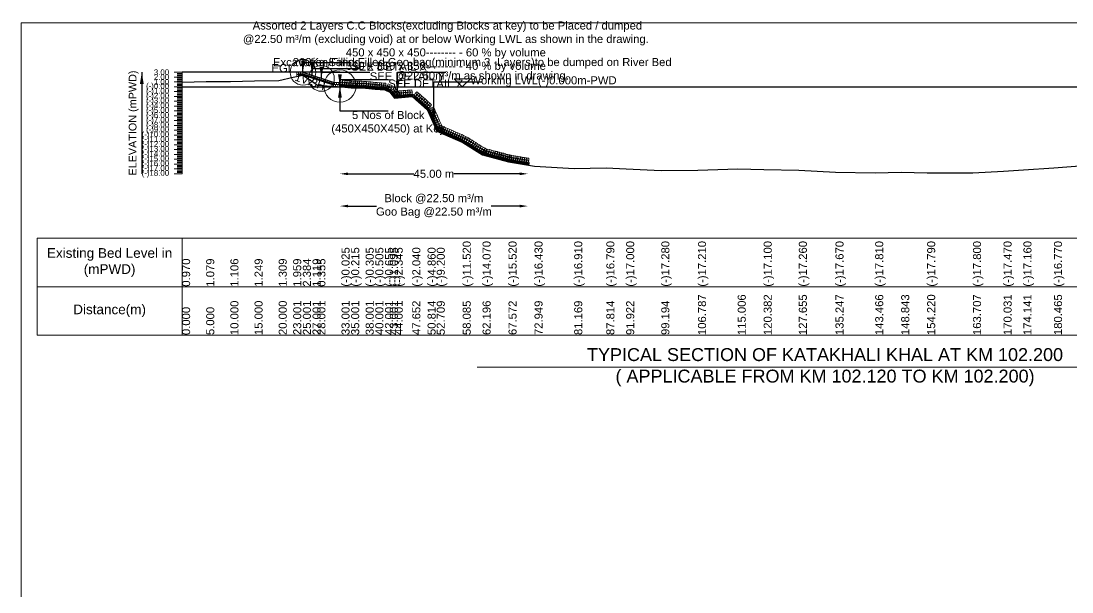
# Model space of a CAD drawing. Header units: inches. Extents: x 89000 to 845000, y -7071 to 31.
# Drawn here: x 625000 to 631526, y -3529 to 12 of the extents above; entities that cross this region are included whole.
import ezdxf

# ---------------------------------------------------------------- set-up
doc = ezdxf.new("R2010")
doc.units = ezdxf.units.IN
doc.header["$LTSCALE"] = 7
doc.header["$MEASUREMENT"] = 0
for name, color, linetype, lineweight in [('Cross section Data Border', 7, 'Continuous', 9), ('Cross Section Labels', 7, 'Continuous', 9), ('Existing_Bed_Level for Xsection', 7, 'Continuous', 25), ('Long Section Labels', 7, 'Continuous', 9)]:
    doc.layers.add(name, color=color, linetype=linetype, lineweight=lineweight)
doc.styles.get("Standard").update_dxf_attribs({"font": 'arial.ttf'})
doc.dimstyles.new('Appron Lebeling Style', dxfattribs={"dimtxt": 50, "dimasz": 50, "dimexe": 0.18, "dimexo": 0.0625, "dimgap": 0.09, "dimtad": 0, "dimtih": 1, "dimtoh": 1, "dimdec": 4, "dimzin": 0, "dimdsep": 46, "dimtxsty": 'Standard', "dimcen": 0.09, "dimse1": 1, "dimse2": 1, "dimadec": 0, "dimazin": 0, "dimtfac": 1, "dimtdec": 4, "dimtofl": 0, "dimtmove": 0, "dimatfit": 3, "dimfxl": 1, "dimtolj": 1, "dimtzin": 0, "dimarcsym": 0})
doc.dimstyles.get("Standard").update_dxf_attribs({"dimtxt": 0.18, "dimasz": 0.18, "dimexe": 0.18, "dimexo": 0.0625, "dimgap": 0.09, "dimtad": 0, "dimtih": 1, "dimtoh": 1, "dimdec": 4, "dimzin": 0, "dimdsep": 46, "dimtxsty": 'Standard', "dimcen": 0.09, "dimadec": 0, "dimazin": 0, "dimtfac": 1, "dimtdec": 4, "dimtofl": 0, "dimtmove": 0, "dimatfit": 3, "dimfxl": 1, "dimtolj": 1, "dimtzin": 0, "dimarcsym": 0})

# ---------------------------------------------------------------- blocks, each defined once
blk = doc.blocks.new('*D331')
at = {"layer": 'Cross Section Labels', "color": 0, "lineweight": -2, "transparency": 16777216}
for p, q in [((627030.2, -935.7), (627440, -935.7)), ((628097.1, -935.7), (627687.2, -935.7))]:
    blk.add_line(p, q, dxfattribs=at)
at = {"layer": 'Cross Section Labels', "color": 0, "transparency": 16777216}
for points in [[(627030.2, -927.4), (627030.2, -944), (626980.2, -935.7)], [(628097.1, -927.4), (628097.1, -944), (628147.1, -935.7)]]:
    blk.add_solid(points, dxfattribs=at)
at = {"layer": 'Defpoints', "color": 0, "transparency": 16777216}
for p in [(626980.2, -395.7), (628147.1, -881.6), (628147.1, -935.7)]:
    blk.add_point(p, dxfattribs=at)
at = {"layer": 'Cross Section Labels', "color": 0, "transparency": 16777216, "insert": (627563.6, -935.7), "char_height": 50, "attachment_point": 5}
blk.add_mtext('\\A1;45.00 m', dxfattribs=at)
blk = doc.blocks.new('*D332')
at = {"layer": 'Cross Section Labels', "color": 0, "lineweight": -2, "transparency": 16777216}
for p, q in [((627030.2, -1135.7), (627208, -1135.7)), ((628097.1, -1135.7), (627919.2, -1135.7))]:
    blk.add_line(p, q, dxfattribs=at)
at = {"layer": 'Cross Section Labels', "color": 0, "transparency": 16777216}
for points in [[(627030.2, -1127.4), (627030.2, -1144), (626980.2, -1135.7)], [(628097.1, -1127.4), (628097.1, -1144), (628147.1, -1135.7)]]:
    blk.add_solid(points, dxfattribs=at)
at = {"layer": 'Defpoints', "color": 0, "transparency": 16777216}
for p in [(626980.2, -395.7), (628147.1, -881.6), (628147.1, -1135.7)]:
    blk.add_point(p, dxfattribs=at)
at = {"layer": 'Cross Section Labels', "color": 0, "transparency": 16777216, "insert": (627563.6, -1135.7), "char_height": 50, "attachment_point": 5}
blk.add_mtext('\\A1;Block @22.50 m³/m ^JGoo Bag @22.50 m³/m ', dxfattribs=at)

msp = doc.modelspace()

# ---------------------------------------------------------------- linework, layer by layer
at = {"layer": 'Cross section Data Border'}
msp.add_lwpolyline([(625100, -1335.7), (634084.99183, -1335.7), (634084.99183, -1935.7), (625100, -1935.7)], close=True, dxfattribs=at)
for points in [[(626000, -1335.7), (626000, -1935.7)], [(625100, -1635.7), (634084.99183, -1635.7)]]:
    msp.add_lwpolyline(points, dxfattribs=at)
at = {"layer": 'Cross Section Labels'}
for points in [[(625000, 0), (635000, 0), (635000, -7071), (625000, -7071)], [(627740.16279, -395.7), (627790.16279, -345.7), (627690.16279, -345.7)]]:
    msp.add_lwpolyline(points, close=True, dxfattribs=at)
msp.add_lwpolyline([(627832.49592, -2135.7), (629992.49592, -2135.7), (632152.49592, -2135.7)], dxfattribs=at)
for centre, radius in [((626750.66279, -305.7), 80), ((626865.41279, -343.95), 80), ((626980.16279, -391.2), 100)]:
    msp.add_circle(centre, radius, dxfattribs=at)
at = {"layer": 'Existing_Bed_Level for Xsection'}
for points in [[(626980.16279, -305.7), (626000, -305.7)], [(626000, -366.6), (626149.99838, -363.33), (626300.0064, -362.52), (626450.01442, -358.23), (626600.01281, -356.43), (626690.01569, -336.93), (626750.02083, -324.18), (626810.02596, -362.13), (626840.02371, -385.05), (626990.03173, -396.45), (627050.02723, -402.15), (627140.03012, -404.85), (627200.03525, -410.85), (627260.04039, -415.35), (627290.03814, -428.55), (627320.03589, -466.05), (627429.55055, -456.9), (627524.414, -541.5), (627581.26647, -671.7), (627742.54623, -741.3), (627865.87069, -817.8), (628027.15001, -861.3), (628188.46998, -888.6), (628435.07967, -903), (628634.41348, -899.4), (628757.66938, -905.7), (628975.83094, -914.1), (629203.60327, -912), (629450.17189, -905.7), (629611.47474, -908.7), (629829.64477, -913.5), (630057.39858, -925.8), (630303.98599, -930), (630465.28377, -925.8), (630626.59949, -929.4), (630911.20073, -929.7), (631100.93512, -919.8), (631224.22676, -910.5), (631413.96266, -898.8), (631575.27178, -887.1)], [(626946.41279, -370.95), (626752.04834, -306.16185), (626750.66279, -305.7), (626749.20229, -305.7), (626722.20229, -305.7)], [(626722.20229, -314.7), (626749.20229, -314.7), (626946.41279, -380.43683)], [(626722.20229, -317.7), (626748.71545, -317.7), (626942.21545, -382.2)], [(626722.20229, -320.7), (626748.22862, -320.7), (626939.66279, -384.51139)], [(626000, -395.7), (633984.99183, -395.7)]]:
    msp.add_lwpolyline(points, dxfattribs=at)
at = {"layer": 'Long Section Labels'}
for points in [[(626000, -305.7), (625950, -305.7)], [(626000, -313.2), (625970, -313.2)], [(626000, -320.7), (625970, -320.7)], [(626000, -935.7), (626000, -905.7), (626000, -875.7), (626000, -845.7), (626000, -815.7), (626000, -785.7), (626000, -755.7), (626000, -725.7), (626000, -695.7), (626000, -665.7), (626000, -635.7), (626000, -605.7), (626000, -575.7), (626000, -545.7), (626000, -515.7), (626000, -485.7), (626000, -455.7), (626000, -425.7), (626000, -395.7), (626000, -365.7), (626000, -335.7), (626000, -305.7)], [(626000, -335.7), (625950, -335.7)], [(626000, -365.7), (625950, -365.7)], [(626000, -328.2), (625970, -328.2)], [(626000, -343.2), (625970, -343.2)], [(626000, -350.7), (625970, -350.7)], [(626000, -358.2), (625970, -358.2)], [(626000, -373.2), (625970, -373.2)], [(626000, -380.7), (625970, -380.7)], [(626000, -388.2), (625970, -388.2)], [(626000, -395.7), (625950, -395.7)], [(626000, -425.7), (625950, -425.7)], [(626000, -455.7), (625950, -455.7)], [(626000, -403.2), (625970, -403.2)], [(626000, -410.7), (625970, -410.7)], [(626000, -418.2), (625970, -418.2)], [(626000, -433.2), (625970, -433.2)], [(626000, -440.7), (625970, -440.7)], [(626000, -448.2), (625970, -448.2)], [(626000, -485.7), (625950, -485.7)], [(626000, -515.7), (625950, -515.7)], [(626000, -463.2), (625970, -463.2)], [(626000, -470.7), (625970, -470.7)], [(626000, -478.2), (625970, -478.2)], [(626000, -493.2), (625970, -493.2)], [(626000, -500.7), (625970, -500.7)], [(626000, -508.2), (625970, -508.2)], [(626000, -545.7), (625950, -545.7)], [(626000, -575.7), (625950, -575.7)], [(626000, -523.2), (625970, -523.2)], [(626000, -530.7), (625970, -530.7)], [(626000, -538.2), (625970, -538.2)], [(626000, -553.2), (625970, -553.2)], [(626000, -560.7), (625970, -560.7)], [(626000, -568.2), (625970, -568.2)], [(626000, -583.2), (625970, -583.2)], [(626000, -605.7), (625950, -605.7)], [(626000, -635.7), (625950, -635.7)], [(626000, -590.7), (625970, -590.7)], [(626000, -598.2), (625970, -598.2)], [(626000, -613.2), (625970, -613.2)], [(626000, -620.7), (625970, -620.7)], [(626000, -628.2), (625970, -628.2)], [(626000, -643.2), (625970, -643.2)], [(626000, -650.7), (625970, -650.7)], [(626000, -665.7), (625950, -665.7)], [(626000, -695.7), (625950, -695.7)], [(626000, -658.2), (625970, -658.2)], [(626000, -673.2), (625970, -673.2)], [(626000, -680.7), (625970, -680.7)], [(626000, -688.2), (625970, -688.2)], [(626000, -703.2), (625970, -703.2)], [(626000, -710.7), (625970, -710.7)], [(626000, -725.7), (625950, -725.7)], [(626000, -755.7), (625950, -755.7)], [(626000, -718.2), (625970, -718.2)], [(626000, -733.2), (625970, -733.2)], [(626000, -740.7), (625970, -740.7)], [(626000, -748.2), (625970, -748.2)], [(626000, -763.2), (625970, -763.2)], [(626000, -770.7), (625970, -770.7)], [(626000, -778.2), (625970, -778.2)], [(626000, -785.7), (625950, -785.7)], [(626000, -815.7), (625950, -815.7)], [(626000, -845.7), (625950, -845.7)], [(626000, -793.2), (625970, -793.2)], [(626000, -800.7), (625970, -800.7)], [(626000, -808.2), (625970, -808.2)], [(626000, -823.2), (625970, -823.2)], [(626000, -830.7), (625970, -830.7)], [(626000, -838.2), (625970, -838.2)], [(626000, -875.7), (625950, -875.7)], [(626000, -905.7), (625950, -905.7)], [(626000, -853.2), (625970, -853.2)], [(626000, -860.7), (625970, -860.7)], [(626000, -868.2), (625970, -868.2)], [(626000, -883.2), (625970, -883.2)], [(626000, -890.7), (625970, -890.7)], [(626000, -898.2), (625970, -898.2)], [(626000, -913.2), (625970, -913.2)], [(626000, -935.7), (625950, -935.7)], [(626000, -920.7), (625970, -920.7)], [(626000, -928.2), (625970, -928.2)]]:
    msp.add_lwpolyline(points, dxfattribs=at)
for points in [[(626722.20229, -305.7), (626713.20229, -305.7), (626713.20229, -319.2), (626722.20229, -319.2)], [(626722.20229, -319.2), (626713.20229, -319.2), (626713.20229, -332.7), (626722.20229, -332.7)], [(626735.70229, -305.7), (626722.20229, -305.7), (626722.20229, -314.7), (626735.70229, -314.7)], [(626749.20229, -305.7), (626735.70229, -305.7), (626735.70229, -314.7), (626749.20229, -314.7)], [(626764.85556, -310.43093), (626752.04834, -306.16185), (626749.20229, -314.7), (626762.00951, -318.96907)], [(626777.66279, -314.7), (626764.85556, -310.43093), (626762.00951, -318.96907), (626774.81674, -323.23815)], [(626790.47001, -318.96907), (626777.66279, -314.7), (626774.81674, -323.23815), (626787.62396, -327.50722)], [(626803.27723, -323.23815), (626790.47001, -318.96907), (626787.62396, -327.50722), (626800.43118, -331.7763)], [(626816.08446, -327.50722), (626803.27723, -323.23815), (626800.43118, -331.7763), (626813.23841, -336.04537)], [(626828.89168, -331.7763), (626816.08446, -327.50722), (626813.23841, -336.04537), (626826.04563, -340.31445)], [(626841.69891, -336.04537), (626828.89168, -331.7763), (626826.04563, -340.31445), (626838.85286, -344.58352)], [(626854.50613, -340.31445), (626841.69891, -336.04537), (626838.85286, -344.58352), (626851.66008, -348.8526)], [(626867.31336, -344.58352), (626854.50613, -340.31445), (626851.66008, -348.8526), (626864.46731, -353.12167)], [(626880.12058, -348.8526), (626867.31336, -344.58352), (626864.46731, -353.12167), (626877.27453, -357.39075)], [(626892.92781, -353.12167), (626880.12058, -348.8526), (626877.27453, -357.39075), (626890.08176, -361.65982)], [(626905.73503, -357.39075), (626892.92781, -353.12167), (626890.08176, -361.65982), (626902.88898, -365.9289)], [(626918.54226, -361.65982), (626905.73503, -357.39075), (626902.88898, -365.9289), (626915.69621, -370.19797)], [(626931.34948, -365.9289), (626918.54226, -361.65982), (626915.69621, -370.19797), (626928.50343, -374.46705)], [(626944.1567, -370.19797), (626931.34948, -365.9289), (626928.50343, -374.46705), (626941.31065, -378.73612)], [(626953.16279, -382.2), (626939.66279, -382.2), (626939.66279, -395.7), (626953.16279, -395.7)], [(626959.91279, -368.7), (626946.41279, -368.7), (626946.41279, -382.2), (626959.91279, -382.2)], [(626966.66279, -382.2), (626953.16279, -382.2), (626953.16279, -395.7), (626966.66279, -395.7)], [(626973.41279, -368.7), (626959.91279, -368.7), (626959.91279, -382.2), (626973.41279, -382.2)], [(626980.16279, -382.2), (626966.66279, -382.2), (626966.66279, -395.7), (626980.16279, -395.7)], [(626997.94459, -372.45443), (626986.7938, -364.84457), (626979.18395, -375.99536), (626990.33474, -383.60522)], [(626996.82936, -354.54462), (626983.36817, -353.52162), (626982.34518, -366.98281), (626995.80636, -368.0058)], [(627011.8355, -373.88488), (627000.83031, -366.06594), (626993.01137, -377.07114), (627004.01656, -384.89007)], [(627011.05845, -355.95721), (626997.61896, -354.68036), (626996.34212, -368.11984), (627009.7816, -369.39669)], [(627025.27498, -375.16173), (627014.26979, -367.34279), (627006.45085, -378.34798), (627017.45605, -386.16692)], [(627024.49793, -357.23406), (627011.05845, -355.95721), (627009.7816, -369.39669), (627023.22108, -370.67354)], [(627038.71446, -376.43857), (627027.70927, -368.61964), (627019.89033, -379.62483), (627030.89553, -387.44376)], [(627037.93741, -358.5109), (627024.49793, -357.23406), (627023.22108, -370.67354), (627036.66056, -371.95038)], [(627052.15394, -377.71542), (627041.14875, -369.89648), (627033.32982, -380.90168), (627044.33501, -388.72061)], [(627051.37689, -359.78775), (627037.93741, -358.5109), (627036.66056, -371.95038), (627050.10004, -373.22723)], [(627064.0628, -378.03383), (627052.57487, -370.94317), (627045.48421, -382.4311), (627056.97215, -389.52176)], [(627062.12768, -360.19397), (627048.63375, -359.78917), (627048.22895, -373.2831), (627061.72288, -373.6879)], [(627077.55673, -378.43863), (627066.0688, -371.34797), (627058.97814, -382.83591), (627070.46608, -389.92656)], [(627075.62161, -360.59878), (627062.12768, -360.19397), (627061.72288, -373.6879), (627075.21681, -374.09271)], [(627091.05066, -378.84344), (627079.56273, -371.75278), (627072.47207, -383.24071), (627083.96, -390.33137)], [(627089.11554, -361.00358), (627075.62161, -360.59878), (627075.21681, -374.09271), (627088.71074, -374.49751)], [(627104.54459, -379.24824), (627093.05666, -372.15758), (627085.966, -383.64552), (627097.45393, -390.73617)], [(627102.60947, -361.40839), (627089.11554, -361.00358), (627088.71074, -374.49751), (627102.20467, -374.90232)], [(627118.03852, -379.65305), (627106.55059, -372.56239), (627099.45993, -384.05032), (627110.94786, -391.14098)], [(627116.1034, -361.81319), (627102.60947, -361.40839), (627102.20467, -374.90232), (627115.69859, -375.30712)], [(627131.53245, -380.05785), (627120.04452, -372.96719), (627112.95386, -384.45512), (627124.44179, -391.54578)], [(627129.59733, -362.218), (627116.1034, -361.81319), (627115.69859, -375.30712), (627129.19252, -375.71193)], [(627145.02638, -380.46266), (627133.53845, -373.372), (627126.44779, -384.85993), (627137.93572, -391.95059)], [(627143.09126, -362.6228), (627129.59733, -362.218), (627129.19252, -375.71193), (627142.68645, -376.11673)], [(627160.14497, -382.21282), (627149.17852, -374.33964), (627141.30534, -385.30609), (627152.27179, -393.17927)], [(627159.45644, -364.28153), (627146.02343, -362.93834), (627144.68024, -376.37136), (627158.11325, -377.71454)], [(627173.57798, -383.556), (627162.61153, -375.68283), (627154.73835, -386.64928), (627165.70481, -394.52246)], [(627172.88945, -365.62471), (627159.45644, -364.28153), (627158.11325, -377.71454), (627171.54627, -379.05773)], [(627187.011, -384.89919), (627176.04454, -377.02601), (627168.17137, -387.99247), (627179.13782, -395.86564)], [(627186.32247, -366.9679), (627172.88945, -365.62471), (627171.54627, -379.05773), (627184.97928, -380.40091)], [(627200.44401, -386.24238), (627189.47756, -378.3692), (627181.60438, -389.33565), (627192.57083, -397.20883)], [(627199.75548, -368.31109), (627186.32247, -366.9679), (627184.97928, -380.40091), (627198.4123, -381.7441)], [(627213.29571, -387.24939), (627202.13734, -379.65065), (627194.5386, -390.80901), (627205.69697, -398.40775)], [(627212.16262, -369.34069), (627198.70043, -368.33111), (627197.69085, -381.79331), (627211.15304, -382.80289)], [(627226.75791, -388.25896), (627215.59954, -380.66022), (627208.0008, -391.81859), (627219.15917, -399.41733)], [(627225.62482, -370.35027), (627212.16262, -369.34069), (627211.15304, -382.80289), (627224.61524, -383.81247)], [(627240.2201, -389.26854), (627229.06174, -381.6698), (627221.463, -392.82817), (627232.62136, -400.42691)], [(627239.08702, -371.35985), (627225.62482, -370.35027), (627224.61524, -383.81247), (627238.07744, -384.82205)], [(627253.6823, -390.27812), (627242.52393, -382.67938), (627234.92519, -393.83775), (627246.08356, -401.43649)], [(627252.54921, -372.36943), (627239.08702, -371.35985), (627238.07744, -384.82205), (627251.53964, -385.83163)], [(627267.1445, -391.2877), (627255.98613, -383.68896), (627248.38739, -394.84733), (627259.54576, -402.44607)], [(627266.01141, -373.37901), (627252.54921, -372.36943), (627251.53964, -385.83163), (627265.00183, -386.8412)], [(627287.11241, -400.4669), (627279.12342, -389.58453), (627268.24105, -397.57352), (627276.23004, -408.45589)], [(627292.011, -383.20396), (627279.6544, -377.76665), (627274.21708, -390.12325), (627286.57369, -395.56057)], [(627304.3676, -388.64128), (627292.011, -383.20396), (627286.57369, -395.56057), (627298.93029, -400.99788)], [(627299.46901, -405.90421), (627291.48002, -395.02184), (627280.59765, -403.01084), (627288.58664, -413.89321)], [(627317.3181, -423.38966), (627315.27794, -410.0447), (627301.93299, -412.08487), (627303.97315, -425.42982)], [(627325.7511, -433.93169), (627323.71094, -420.58674), (627310.36599, -422.6269), (627312.40615, -435.97186)], [(627329.6551, -410.35878), (627321.22211, -399.81675), (627310.68007, -408.24974), (627319.11306, -418.79178)], [(627334.1841, -444.47373), (627332.14394, -431.12878), (627318.79898, -433.16894), (627320.83915, -446.51389)], [(627336.91708, -440.02792), (627324.70088, -434.2821), (627318.95506, -446.4983), (627331.17125, -452.24412)], [(627338.0881, -420.90082), (627329.6551, -410.35878), (627319.11306, -418.79178), (627327.54606, -429.33382)], [(627332.97661, -422.52141), (627319.52348, -423.64543), (627320.6475, -437.09855), (627334.10062, -435.97454)], [(627342.6171, -455.01577), (627340.57693, -441.67082), (627327.23198, -443.71098), (627329.27214, -457.05593)], [(627346.5211, -431.44286), (627338.0881, -420.90082), (627327.54606, -429.33382), (627335.97906, -439.87586)], [(627350.3702, -438.90391), (627338.15401, -433.15808), (627332.40818, -445.37428), (627344.62438, -451.1201)], [(627346.42973, -421.3974), (627332.97661, -422.52141), (627334.10062, -435.97454), (627347.55375, -434.85052)], [(627354.95409, -441.9849), (627346.5211, -431.44286), (627335.97906, -439.87586), (627344.41206, -450.41789)], [(627363.82333, -437.77989), (627351.60713, -432.03407), (627345.86131, -444.25027), (627358.07751, -449.99609)], [(627359.88286, -420.27338), (627346.42973, -421.3974), (627347.55375, -434.85052), (627361.00687, -433.72651)], [(627377.27646, -436.65588), (627365.06026, -430.91005), (627359.31443, -443.12625), (627371.53063, -448.87208)], [(627373.33599, -419.14937), (627359.88286, -420.27338), (627361.00687, -433.72651), (627374.46, -432.60249)], [(627390.72958, -435.53186), (627378.51338, -429.78604), (627372.76756, -442.00224), (627384.98376, -447.74806)], [(627386.78911, -418.02535), (627373.33599, -419.14937), (627374.46, -432.60249), (627387.91313, -431.47848)], [(627404.18271, -434.40785), (627391.96651, -428.66202), (627386.22068, -440.87822), (627398.43688, -446.62405)], [(627400.24224, -416.90134), (627386.78911, -418.02535), (627387.91313, -431.47848), (627401.36625, -430.35446)], [(627417.63583, -433.28383), (627405.41963, -427.53801), (627399.67381, -439.75421), (627411.89001, -445.50003)], [(627413.69536, -415.77732), (627400.24224, -416.90134), (627401.36625, -430.35446), (627414.81938, -429.23045)], [(627431.08896, -432.15982), (627418.87276, -426.41399), (627413.12694, -438.63019), (627425.34313, -444.37602)], [(627427.14849, -414.65331), (627413.69536, -415.77732), (627414.81938, -429.23045), (627428.2725, -428.10643)], [(627458.63161, -449.97217), (627454.39104, -437.15548), (627441.57435, -441.39605), (627445.81492, -454.21274)], [(627468.61868, -435.06367), (627458.54327, -426.07834), (627449.55794, -436.15374), (627459.63335, -445.13907)], [(627468.70702, -458.9575), (627464.46645, -446.14081), (627451.64976, -450.38138), (627455.89033, -463.19807)], [(627478.69409, -444.049), (627468.61868, -435.06367), (627459.63335, -445.13907), (627469.70876, -454.1244)], [(627478.78243, -467.94283), (627474.54186, -455.12614), (627461.72517, -459.36671), (627465.96573, -472.1834)], [(627488.7695, -453.03433), (627478.69409, -444.049), (627469.70876, -454.1244), (627479.78416, -463.10974)], [(627498.8449, -462.01966), (627488.7695, -453.03433), (627479.78416, -463.10974), (627489.85957, -472.09507)], [(627488.85783, -476.92817), (627484.61726, -464.11147), (627471.80057, -468.35204), (627476.04114, -481.16873)], [(627498.93324, -485.9135), (627494.69267, -473.09681), (627481.87598, -477.33737), (627486.11655, -490.15406)], [(627508.92031, -471.00499), (627498.8449, -462.01966), (627489.85957, -472.09507), (627499.93498, -481.0804)], [(627509.00865, -494.89883), (627504.76808, -482.08214), (627491.95139, -486.3227), (627496.19196, -499.1394)], [(627518.99572, -479.99032), (627508.92031, -471.00499), (627499.93498, -481.0804), (627510.01039, -490.06573)], [(627519.08405, -503.88416), (627514.84349, -491.06747), (627502.02679, -495.30803), (627506.26736, -508.12473)], [(627529.07112, -488.97565), (627518.99572, -479.99032), (627510.01039, -490.06573), (627520.08579, -499.05106)], [(627529.15946, -512.86949), (627524.91889, -500.0528), (627512.1022, -504.29337), (627516.34277, -517.11006)], [(627539.14653, -497.96098), (627529.07112, -488.97565), (627520.08579, -499.05106), (627530.1612, -508.03639)], [(627539.23487, -521.85482), (627534.9943, -509.03813), (627522.17761, -513.2787), (627526.41818, -526.09539)], [(627549.22194, -506.94631), (627539.14653, -497.96098), (627530.1612, -508.03639), (627540.23661, -517.02172)], [(627566.78763, -532.83603), (627561.38535, -520.46407), (627549.01339, -525.86635), (627554.41567, -538.23831)], [(627551.48706, -542.21142), (627552.9865, -528.79495), (627539.57003, -527.29551), (627538.07059, -540.71198)], [(627556.88934, -554.58338), (627558.38878, -541.16691), (627544.97231, -539.66747), (627543.47287, -553.08394)], [(627562.29162, -566.95534), (627563.79106, -553.53887), (627550.37459, -552.03943), (627548.87515, -565.4559)], [(627567.6939, -579.3273), (627569.19333, -565.91083), (627555.77686, -564.41139), (627554.27743, -577.82786)], [(627572.1899, -545.20799), (627566.78763, -532.83603), (627554.41567, -538.23831), (627559.81794, -550.61027)], [(627573.09617, -591.69926), (627574.59561, -578.28279), (627561.17914, -576.78335), (627559.6797, -590.19982)], [(627577.59218, -557.57995), (627572.1899, -545.20799), (627559.81794, -550.61027), (627565.22022, -562.98223)], [(627582.99446, -569.95191), (627577.59218, -557.57995), (627565.22022, -562.98223), (627570.6225, -575.35419)], [(627588.39674, -582.32387), (627582.99446, -569.95191), (627570.6225, -575.35419), (627576.02478, -587.72615)], [(627593.79901, -594.69583), (627588.39674, -582.32387), (627576.02478, -587.72615), (627581.42705, -600.09811)], [(627578.49845, -604.07122), (627579.99789, -590.65475), (627566.58142, -589.15531), (627565.08198, -602.57178)], [(627583.90073, -616.44318), (627585.40017, -603.02671), (627571.9837, -601.52727), (627570.48426, -614.94374)], [(627589.30301, -628.81514), (627590.80244, -615.39867), (627577.38597, -613.89923), (627575.88654, -627.3157)], [(627594.70528, -641.1871), (627596.20472, -627.77063), (627582.78825, -626.27119), (627581.28881, -639.68766)], [(627599.20129, -607.06779), (627593.79901, -594.69583), (627581.42705, -600.09811), (627586.82933, -612.47007)], [(627600.10756, -653.55906), (627601.607, -640.14259), (627588.19053, -638.64315), (627586.69109, -652.05962)], [(627604.60357, -619.43975), (627599.20129, -607.06779), (627586.82933, -612.47007), (627592.23161, -624.84203)], [(627607.43266, -656.27943), (627599.36628, -645.4543), (627588.54115, -653.52068), (627596.60753, -664.34581)], [(627605.50984, -665.93102), (627607.00928, -652.51455), (627593.59281, -651.01511), (627592.09337, -664.43158)], [(627610.00585, -631.81171), (627604.60357, -619.43975), (627592.23161, -624.84203), (627597.63389, -637.21399)], [(627612.20803, -638.982), (627599.81297, -633.63293), (627594.46391, -646.02799), (627606.85897, -651.37706)], [(627615.40812, -644.18367), (627610.00585, -631.81171), (627597.63389, -637.21399), (627603.03616, -649.58595)], [(627619.82772, -661.62849), (627611.76133, -650.80336), (627600.93621, -658.86975), (627609.00259, -669.69488)], [(627620.8104, -656.55563), (627615.40812, -644.18367), (627603.03616, -649.58595), (627608.43844, -661.95791)], [(627624.60309, -644.33107), (627612.20803, -638.982), (627606.85897, -651.37706), (627619.25403, -656.72613)], [(627636.99815, -649.68013), (627624.60309, -644.33107), (627619.25403, -656.72613), (627631.64909, -662.07519)], [(627649.39321, -655.0292), (627636.99815, -649.68013), (627631.64909, -662.07519), (627644.04414, -667.42426)], [(627632.22278, -666.97756), (627624.15639, -656.15243), (627613.33127, -664.21882), (627621.39765, -675.04395)], [(627644.61784, -672.32663), (627636.55145, -661.5015), (627625.72632, -669.56788), (627633.79271, -680.39301)], [(627657.0129, -677.67569), (627648.94651, -666.85056), (627638.12138, -674.91695), (627646.18777, -685.74208)], [(627661.78827, -660.37827), (627649.39321, -655.0292), (627644.04414, -667.42426), (627656.4392, -672.77332)], [(627669.40796, -683.02476), (627661.34157, -672.19963), (627650.51644, -680.26602), (627658.58283, -691.09114)], [(627674.18333, -665.72733), (627661.78827, -660.37827), (627656.4392, -672.77332), (627668.83426, -678.12239)], [(627681.80302, -688.37382), (627673.73663, -677.5487), (627662.9115, -685.61508), (627670.97789, -696.44021)], [(627686.57839, -671.0764), (627674.18333, -665.72733), (627668.83426, -678.12239), (627681.22932, -683.47146)], [(627694.19808, -693.72289), (627686.13169, -682.89776), (627675.30656, -690.96415), (627683.37295, -701.78928)], [(627698.97345, -676.42546), (627686.57839, -671.0764), (627681.22932, -683.47146), (627693.62438, -688.82052)], [(627706.59313, -699.07196), (627698.52675, -688.24683), (627687.70162, -696.31321), (627695.76801, -707.13834)], [(627711.36851, -681.77453), (627698.97345, -676.42546), (627693.62438, -688.82052), (627706.01944, -694.16959)], [(627718.98819, -704.42102), (627710.92181, -693.59589), (627700.09668, -701.66228), (627708.16307, -712.48741)], [(627723.76357, -687.1236), (627711.36851, -681.77453), (627706.01944, -694.16959), (627718.4145, -699.51866)], [(627731.38325, -709.77009), (627723.31687, -698.94496), (627712.49174, -707.01135), (627720.55812, -717.83648)], [(627736.15862, -692.47266), (627723.76357, -687.1236), (627718.4145, -699.51866), (627730.80956, -704.86772)], [(627743.77831, -715.11916), (627735.71193, -704.29403), (627724.8868, -712.36041), (627732.95318, -723.18554)], [(627748.55368, -697.82173), (627736.15862, -692.47266), (627730.80956, -704.86772), (627743.20462, -710.21679)], [(627756.17337, -720.46822), (627748.10699, -709.64309), (627737.28186, -717.70948), (627745.34824, -728.53461)], [(627760.94874, -703.17079), (627748.55368, -697.82173), (627743.20462, -710.21679), (627755.59968, -715.56585)], [(627777.83585, -713.41325), (627766.36378, -706.29696), (627759.24749, -717.76902), (627770.71955, -724.88532)], [(627789.30792, -720.52955), (627777.83585, -713.41325), (627770.71955, -724.88532), (627782.19162, -732.00161)], [(627770.56496, -729.81872), (627764.18089, -717.92361), (627752.28578, -724.30769), (627758.66986, -736.2028)], [(627782.03703, -736.93501), (627775.65295, -725.03991), (627763.75785, -731.42399), (627770.14193, -743.31909)], [(627793.5091, -744.05131), (627787.12502, -732.1562), (627775.22992, -738.54028), (627781.614, -750.43539)], [(627800.77999, -727.64584), (627789.30792, -720.52955), (627782.19162, -732.00161), (627793.66369, -739.11791)], [(627804.98117, -751.1676), (627798.59709, -739.2725), (627786.70198, -745.65658), (627793.08606, -757.55168)], [(627812.25205, -734.76214), (627800.77999, -727.64584), (627793.66369, -739.11791), (627805.13576, -746.2342)], [(627816.45324, -758.2839), (627810.06916, -746.38879), (627798.17405, -752.77287), (627804.55813, -764.66798)], [(627823.72412, -741.87843), (627812.25205, -734.76214), (627805.13576, -746.2342), (627816.60783, -753.3505)], [(627827.92531, -765.40019), (627821.54123, -753.50509), (627809.64612, -759.88917), (627816.0302, -771.78427)], [(627835.19619, -748.99473), (627823.72412, -741.87843), (627816.60783, -753.3505), (627828.07989, -760.46679)], [(627839.39737, -772.51649), (627833.01329, -760.62138), (627821.11819, -767.00546), (627827.50227, -778.90057)], [(627846.66826, -756.11102), (627835.19619, -748.99473), (627828.07989, -760.46679), (627839.55196, -767.58309)], [(627850.86944, -779.63278), (627844.48536, -767.73768), (627832.59026, -774.12176), (627838.97434, -786.01686)], [(627858.14033, -763.22732), (627846.66826, -756.11102), (627839.55196, -767.58309), (627851.02403, -774.69938)], [(627862.34151, -786.74908), (627855.95743, -774.85397), (627844.06233, -781.23805), (627850.4464, -793.13316)], [(627869.61239, -770.34361), (627858.14033, -763.22732), (627851.02403, -774.69938), (627862.4961, -781.81568)], [(627873.81358, -793.86537), (627867.4295, -781.97027), (627855.53439, -788.35435), (627861.91847, -800.24945)], [(627881.08446, -777.4599), (627869.61239, -770.34361), (627862.4961, -781.81568), (627873.96817, -788.93197)], [(627892.55653, -784.5762), (627881.08446, -777.4599), (627873.96817, -788.93197), (627885.44024, -796.04827)], [(627894.906, -781.81974), (627881.87178, -778.30418), (627878.35621, -791.33839), (627891.39043, -794.85396)], [(627907.94021, -785.33531), (627894.906, -781.81974), (627891.39043, -794.85396), (627904.42464, -798.36953)], [(627885.28565, -800.98167), (627878.90157, -789.08656), (627867.00646, -795.47064), (627873.39054, -807.36575)], [(627892.66147, -799.62332), (627883.12557, -790.06735), (627873.5696, -799.60325), (627883.1055, -809.15922)], [(627905.69569, -803.13889), (627896.15979, -793.58292), (627886.60382, -803.11882), (627896.13972, -812.67479)], [(627918.7299, -806.65445), (627909.194, -797.09848), (627899.63803, -806.63439), (627909.17393, -816.19036)], [(627920.97443, -788.85088), (627907.94021, -785.33531), (627904.42464, -798.36953), (627917.45886, -801.8851)], [(627931.76412, -810.17002), (627922.22822, -800.61405), (627912.67225, -810.14995), (627922.20815, -819.70592)], [(627934.00864, -792.36645), (627920.97443, -788.85088), (627917.45886, -801.8851), (627930.49308, -805.40066)], [(627944.79834, -813.68559), (627935.26243, -804.12962), (627925.70646, -813.66552), (627935.24237, -823.22149)], [(627947.04286, -795.88202), (627934.00864, -792.36645), (627930.49308, -805.40066), (627943.52729, -808.91623)], [(627957.83255, -817.20116), (627948.29665, -807.64519), (627938.74068, -817.18109), (627948.27658, -826.73706)], [(627958.56196, -797.4167), (627945.06197, -797.39713), (627945.04241, -810.89712), (627958.54239, -810.91668)], [(627970.86677, -820.71673), (627961.33087, -811.16076), (627951.7749, -820.69666), (627961.3108, -830.25263)], [(627971.59618, -800.93227), (627958.09619, -800.9127), (627958.07662, -814.41269), (627971.57661, -814.43225)], [(627983.90098, -824.23229), (627974.36508, -814.67632), (627964.80911, -824.21223), (627974.34501, -833.7682)], [(627984.63039, -804.44783), (627971.13041, -804.42827), (627971.11084, -817.92825), (627984.61083, -817.94782)], [(627996.9352, -827.74786), (627987.3993, -818.19189), (627977.84333, -827.72779), (627987.37923, -837.28376)], [(627997.66461, -807.9634), (627984.16462, -807.94384), (627984.14506, -821.44382), (627997.64504, -821.46339)], [(628009.96942, -831.26343), (628000.43351, -821.70746), (627990.87754, -831.24336), (628000.41344, -840.79933)], [(628010.69882, -811.47897), (627997.19884, -811.4594), (627997.17927, -824.95939), (628010.67926, -824.97896)], [(628023.00363, -834.779), (628013.46773, -825.22303), (628003.91176, -834.75893), (628013.44766, -844.3149)], [(628023.73304, -814.99454), (628010.23305, -814.97497), (628010.21349, -828.47496), (628023.71347, -828.49452)], [(628036.03785, -838.29457), (628026.50195, -828.7386), (628016.94597, -838.2745), (628026.48188, -847.83047)], [(628036.76725, -818.51011), (628023.26727, -818.49054), (628023.2477, -831.99053), (628036.74769, -832.01009)], [(628047.10708, -839.8024), (628036.70077, -831.20248), (628028.10085, -841.6088), (628038.50716, -850.20872)], [(628045.94052, -820.0389), (628032.50057, -821.31086), (628033.77254, -834.75081), (628047.21248, -833.47885)], [(628060.41783, -842.05497), (628050.01151, -833.45505), (628041.41159, -843.86136), (628051.81791, -852.46128)], [(628059.25126, -822.29146), (628045.81132, -823.56343), (628047.08328, -837.00337), (628060.52323, -835.73141)], [(628073.72857, -844.30753), (628063.32226, -835.70761), (628054.72234, -846.11392), (628065.12865, -854.71384)], [(628072.56201, -824.54403), (628059.12207, -825.81599), (628060.39403, -839.25593), (628073.83397, -837.98397)], [(628087.03932, -846.56009), (628076.63301, -837.96017), (628068.03309, -848.36649), (628078.4394, -856.96641)], [(628085.87276, -826.79659), (628072.43281, -828.06855), (628073.70477, -841.5085), (628087.14472, -840.23654)], [(628100.35007, -848.81266), (628089.94375, -840.21274), (628081.34383, -850.61905), (628091.75015, -859.21897)], [(628099.1835, -829.04915), (628085.74356, -830.32112), (628087.01552, -843.76106), (628100.45546, -842.4891)], [(628113.66081, -851.06522), (628103.2545, -842.4653), (628094.65458, -852.87161), (628105.06089, -861.47153)], [(628112.49425, -831.30172), (628099.0543, -832.57368), (628100.32627, -846.01362), (628113.76621, -844.74166)], [(628126.97156, -853.31778), (628116.56524, -844.71786), (628107.96532, -855.12418), (628118.37164, -863.7241)], [(628125.80499, -833.55428), (628112.36505, -834.82624), (628113.63701, -848.26619), (628127.07696, -846.99422)], [(628140.2823, -855.57034), (628129.87599, -846.97042), (628121.27607, -857.37674), (628131.68238, -865.97666)], [(628139.11574, -835.80684), (628125.6758, -837.0788), (628126.94776, -850.51875), (628140.3877, -849.24679)], [(628152.42649, -838.0594), (628138.98654, -839.33137), (628140.2585, -852.77131), (628153.69845, -851.49935)], [(628153.59305, -857.82291), (628143.18674, -849.22299), (628134.58682, -859.6293), (628144.99313, -868.22922)]]:
    msp.add_lwpolyline(points, close=True, dxfattribs=at)
for centre, major_axis in [((626990.35912, -393.91962), (9.93924, -0.9443)), ((626990.84149, -388.84248), (9.93924, -0.9443)), ((626991.32385, -383.76535), (9.93924, -0.9443)), ((627010.71997, -390.73108), (9.93924, -0.9443)), ((627011.20234, -385.65394), (9.93924, -0.9443)), ((627030.59846, -392.61968), (9.93924, -0.9443)), ((627031.08082, -387.54254), (9.93924, -0.9443)), ((627050.47695, -394.50828), (9.93924, -0.9443)), ((627050.95931, -389.43114), (9.93924, -0.9443)), ((627070.09363, -389.99624), (9.97951, -0.29938)), ((627090.05265, -390.59499), (9.97951, -0.29938)), ((627110.01167, -391.19374), (9.97951, -0.29938)), ((627129.97069, -391.79249), (9.97951, -0.29938)), ((627150.773, -393.11062), (9.93446, -0.99336)), ((627010.23761, -395.80822), (9.93924, -0.9443)), ((627030.1161, -397.69682), (9.93924, -0.9443)), ((627049.99458, -399.58542), (9.93924, -0.9443)), ((627069.78777, -400.19165), (9.97951, -0.29938)), ((627069.9407, -395.09394), (9.97951, -0.29938)), ((627089.7468, -400.7904), (9.97951, -0.29938)), ((627089.89972, -395.69269), (9.97951, -0.29938)), ((627109.70582, -401.38915), (9.97951, -0.29938)), ((627109.85874, -396.29145), (9.97951, -0.29938)), ((627129.66484, -401.9879), (9.97951, -0.29938)), ((627129.81776, -396.8902), (9.97951, -0.29938)), ((627149.75814, -403.26), (9.93446, -0.99336)), ((627150.26557, -398.18531), (9.93446, -0.99336)), ((627169.62706, -405.24673), (9.93446, -0.99336)), ((627170.13449, -400.17203), (9.93446, -0.99336)), ((627170.64192, -395.09734), (9.93446, -0.99336)), ((627189.49598, -407.23345), (9.93446, -0.99336)), ((627190.00341, -402.15875), (9.93446, -0.99336)), ((627190.51083, -397.08406), (9.93446, -0.99336)), ((627209.32161, -408.98926), (9.95604, -0.74664)), ((627209.703, -403.90354), (9.95604, -0.74664)), ((627210.0844, -398.81782), (9.95604, -0.74664)), ((627229.23369, -410.48253), (9.95604, -0.74664)), ((627229.61509, -405.39682), (9.95604, -0.74664)), ((627229.99648, -400.3111), (9.95604, -0.74664)), ((627249.14578, -411.97581), (9.95604, -0.74664)), ((627249.52717, -406.89009), (9.95604, -0.74664)), ((627249.90857, -401.80438), (9.95604, -0.74664)), ((627269.1693, -416.58106), (9.13839, -4.0212)), ((627271.2234, -411.91301), (9.13839, -4.0212)), ((627273.2775, -407.24496), (9.13839, -4.0212)), ((627287.44609, -424.62345), (9.13839, -4.0212)), ((627289.50019, -419.9554), (9.13839, -4.0212)), ((627291.55428, -415.28735), (9.13839, -4.0212)), ((627302.03283, -439.46232), (6.23667, -7.79642)), ((627306.01538, -436.27652), (6.23667, -7.79642)), ((627309.99793, -433.09072), (6.23667, -7.79642)), ((627314.50617, -455.05516), (6.23667, -7.79642)), ((627318.48872, -451.86936), (6.23667, -7.79642)), ((627322.47127, -448.68356), (6.23667, -7.79642)), ((627326.87478, -452.68418), (9.94933, 0.83127)), ((627327.29941, -457.76647), (9.94933, 0.83127)), ((627346.77345, -451.02164), (9.94933, 0.83127)), ((627347.19808, -456.10393), (9.94933, 0.83127)), ((627366.67212, -449.3591), (9.94933, 0.83127)), ((627367.09675, -454.44139), (9.94933, 0.83127)), ((627367.52138, -459.52368), (9.94933, 0.83127)), ((627386.57079, -447.69655), (9.94933, 0.83127)), ((627386.99542, -452.77885), (9.94933, 0.83127)), ((627387.42004, -457.86114), (9.94933, 0.83127)), ((627406.46946, -446.03401), (9.94933, 0.83127)), ((627406.89408, -451.1163), (9.94933, 0.83127)), ((627407.31871, -456.1986), (9.94933, 0.83127)), ((627426.36812, -444.37147), (9.94933, 0.83127)), ((627426.79275, -449.45376), (9.94933, 0.83127)), ((627427.21738, -454.53605), (9.94933, 0.83127)), ((627447.95652, -463.06438), (7.45132, -6.64515)), ((627451.35098, -459.25812), (7.45132, -6.64515)), ((627327.72404, -462.84877), (9.94933, 0.83127)), ((627347.62271, -461.18622), (9.94933, 0.83127)), ((627444.56206, -466.87065), (7.45132, -6.64515)), ((627459.46471, -480.16095), (7.45132, -6.64515)), ((627462.85916, -476.35469), (7.45132, -6.64515)), ((627466.25362, -472.54842), (7.45132, -6.64515)), ((627474.36735, -493.45125), (7.45132, -6.64515)), ((627477.76181, -489.64499), (7.45132, -6.64515)), ((627481.15627, -485.83872), (7.45132, -6.64515)), ((627489.27, -506.74156), (7.45132, -6.64515)), ((627492.66446, -502.93529), (7.45132, -6.64515)), ((627496.05892, -499.12903), (7.45132, -6.64515)), ((627504.17265, -520.03186), (7.45132, -6.64515)), ((627507.5671, -516.22559), (7.45132, -6.64515)), ((627510.96156, -512.41933), (7.45132, -6.64515)), ((627522.46975, -529.5159), (7.45132, -6.64515)), ((627525.86421, -525.70963), (7.45132, -6.64515)), ((627519.07529, -533.32216), (7.45132, -6.64515)), ((627530.96893, -550.13939), (3.99528, -9.14975)), ((627535.64279, -548.09853), (3.99528, -9.14975)), ((627538.9595, -568.43889), (3.99528, -9.14975)), ((627540.31664, -546.05767), (3.99528, -9.14975)), ((627543.63336, -566.39803), (3.99528, -9.14975)), ((627546.95007, -586.7384), (3.99528, -9.14975)), ((627548.30721, -564.35717), (3.99528, -9.14975)), ((627551.62392, -584.69754), (3.99528, -9.14975)), ((627556.29778, -582.65668), (3.99528, -9.14975)), ((627554.94064, -605.0379), (3.99528, -9.14975)), ((627559.61449, -602.99704), (3.99528, -9.14975)), ((627562.93121, -623.33741), (3.99528, -9.14975)), ((627564.28834, -600.95618), (3.99528, -9.14975)), ((627567.60506, -621.29655), (3.99528, -9.14975)), ((627570.92178, -641.63691), (3.99528, -9.14975)), ((627572.27891, -619.25568), (3.99528, -9.14975)), ((627575.59563, -639.59605), (3.99528, -9.14975)), ((627578.91235, -659.93641), (3.99528, -9.14975)), ((627580.26948, -637.55519), (3.99528, -9.14975)), ((627583.5862, -657.89555), (3.99528, -9.14975)), ((627588.26005, -655.85469), (3.99528, -9.14975)), ((627589.84731, -672.62573), (9.16683, -3.95593)), ((627591.86807, -667.94315), (9.16683, -3.95593)), ((627593.88882, -663.26057), (9.16683, -3.95593)), ((627608.18098, -680.53759), (9.16683, -3.95593)), ((627610.20173, -675.85501), (9.16683, -3.95593)), ((627612.22249, -671.17244), (9.16683, -3.95593)), ((627626.51465, -688.44945), (9.16683, -3.95593)), ((627628.5354, -683.76688), (9.16683, -3.95593)), ((627630.55616, -679.0843), (9.16683, -3.95593)), ((627644.84832, -696.36132), (9.16683, -3.95593)), ((627646.86907, -691.67874), (9.16683, -3.95593)), ((627648.88983, -686.99616), (9.16683, -3.95593)), ((627663.18199, -704.27318), (9.16683, -3.95593)), ((627665.20274, -699.5906), (9.16683, -3.95593)), ((627667.2235, -694.90803), (9.16683, -3.95593)), ((627681.51566, -712.18504), (9.16683, -3.95593)), ((627683.53641, -707.50247), (9.16683, -3.95593)), ((627685.55717, -702.81989), (9.16683, -3.95593)), ((627699.84932, -720.09691), (9.16683, -3.95593)), ((627701.87008, -715.41433), (9.16683, -3.95593)), ((627703.89084, -710.73175), (9.16683, -3.95593)), ((627722.22451, -718.64361), (9.16683, -3.95593)), ((627718.18299, -728.00877), (9.16683, -3.95593)), ((627720.20375, -723.32619), (9.16683, -3.95593)), ((627736.51666, -735.92063), (9.16683, -3.95593)), ((627738.53742, -731.23806), (9.16683, -3.95593)), ((627740.55818, -726.55548), (9.16683, -3.95593)), ((627754.34316, -745.61705), (8.48423, -5.2629)), ((627757.03154, -741.28315), (8.48423, -5.2629)), ((627759.71992, -736.94926), (8.48423, -5.2629)), ((627771.31163, -756.14284), (8.48423, -5.2629)), ((627774, -751.80894), (8.48423, -5.2629)), ((627776.68838, -747.47505), (8.48423, -5.2629)), ((627788.28009, -766.66863), (8.48423, -5.2629)), ((627790.96847, -762.33473), (8.48423, -5.2629)), ((627793.65685, -758.00084), (8.48423, -5.2629)), ((627805.24855, -777.19442), (8.48423, -5.2629)), ((627807.93693, -772.86053), (8.48423, -5.2629)), ((627810.62531, -768.52663), (8.48423, -5.2629)), ((627822.21702, -787.72021), (8.48423, -5.2629)), ((627824.90539, -783.38632), (8.48423, -5.2629)), ((627827.59377, -779.05242), (8.48423, -5.2629)), ((627839.18548, -798.246), (8.48423, -5.2629)), ((627841.87386, -793.91211), (8.48423, -5.2629)), ((627844.56224, -789.57821), (8.48423, -5.2629)), ((627856.15394, -808.77179), (8.48423, -5.2629)), ((627858.84232, -804.4379), (8.48423, -5.2629)), ((627861.5307, -800.10401), (8.48423, -5.2629)), ((627873.2467, -817.14832), (9.63953, -2.59996)), ((627874.5748, -812.22428), (9.63953, -2.59996)), ((627875.9029, -807.30024), (9.63953, -2.59996)), ((627892.52575, -822.34823), (9.63953, -2.59996)), ((627893.85385, -817.4242), (9.63953, -2.59996)), ((627895.18196, -812.50016), (9.63953, -2.59996)), ((627911.8048, -827.54815), (9.63953, -2.59996)), ((627913.13291, -822.62411), (9.63953, -2.59996)), ((627914.46101, -817.70008), (9.63953, -2.59996)), ((627931.08386, -832.74807), (9.63953, -2.59996)), ((627932.41196, -827.82403), (9.63953, -2.59996)), ((627933.74006, -822.89999), (9.63953, -2.59996)), ((627950.36291, -837.94798), (9.63953, -2.59996)), ((627951.69101, -833.02394), (9.63953, -2.59996)), ((627953.01912, -828.09991), (9.63953, -2.59996)), ((627969.64196, -843.1479), (9.63953, -2.59996)), ((627970.97007, -838.22386), (9.63953, -2.59996)), ((627972.29817, -833.29982), (9.63953, -2.59996)), ((627988.92102, -848.34781), (9.63953, -2.59996)), ((627990.24912, -843.42377), (9.63953, -2.59996)), ((627991.57722, -838.49974), (9.63953, -2.59996)), ((628009.52817, -848.62369), (9.63953, -2.59996)), ((628010.85628, -843.69965), (9.63953, -2.59996)), ((628030.13533, -848.89957), (9.63953, -2.59996)), ((628008.20007, -853.54773), (9.63953, -2.59996)), ((628027.47912, -858.74764), (9.63953, -2.59996)), ((628028.80723, -853.82361), (9.63953, -2.59996)), ((628046.92152, -862.05966), (9.84404, -1.6659)), ((628047.77249, -857.03115), (9.84404, -1.6659)), ((628048.62346, -852.00265), (9.84404, -1.6659)), ((628066.60959, -865.39145), (9.84404, -1.6659)), ((628067.46056, -860.36294), (9.84404, -1.6659)), ((628068.31153, -855.33444), (9.84404, -1.6659)), ((628086.29767, -868.72324), (9.84404, -1.6659)), ((628087.14864, -863.69473), (9.84404, -1.6659)), ((628087.9996, -858.66623), (9.84404, -1.6659)), ((628105.98574, -872.05503), (9.84404, -1.6659)), ((628106.83671, -867.02652), (9.84404, -1.6659)), ((628107.68768, -861.99802), (9.84404, -1.6659)), ((628125.67381, -875.38682), (9.84404, -1.6659)), ((628126.52478, -870.35831), (9.84404, -1.6659)), ((628127.37575, -865.32981), (9.84404, -1.6659)), ((628145.36188, -878.71861), (9.84404, -1.6659)), ((628146.21285, -873.6901), (9.84404, -1.6659)), ((628147.06382, -868.6616), (9.84404, -1.6659))]:
    msp.add_ellipse(centre, major_axis=major_axis, ratio=0.255, dxfattribs=at)

# ---------------------------------------------------------------- texts
at = {"layer": 'Cross section Data Border', "char_height": 60, "width": 800, "attachment_point": 5}
for s, insert in [('Existing Bed Level in (mPWD)', (625550, -1485.7)), ('Distance(m)', (625550, -1785.7))]:
    msp.add_mtext(s, dxfattribs=dict(at, insert=insert))
at = {"layer": 'Cross Section Labels'}
for s, insert, char_height, attachment_point in [(' Assorted 2 Layers C.C Blocks(excluding Blocks at key) to be Placed / dumped^J@22.50 m³/m (excluding void) at or below Working LWL as shown in the drawing.^J450 x 450 x 450-------- - 60 % by volume^J350 x 350 x 350-------- - 40 % by volume', (627637.93317, -305.7), 50, 8), ('EGL', (626695.20229, -305.7), 50, 9), ('Excavation/Filling', (627108.03779, -283.2), 50, 9), ('200Kg Sand Filled Geo-bag(minimum 3 -Layers)to be dumped on River Bed^J@22.50m³/m as shown in drawing.', (627863.6037, -365.7), 50, 8), ('SEE DETAIL X', (627050.66279, -245.7), 50, 1), ('SEE DETAIL Y', (627165.41279, -305.7), 50, 1), ('SEE DETAIL Z', (627280.16279, -350.7), 50, 1), ('Working LWL(-)0.000m-PWD', (627790.16279, -395.7), 50, 7), ('5 Nos of Block ^J(450X450X450) at Key', (627280.16279, -545.7), 50, 2), ('TYPICAL SECTION OF KATAKHALI KHAL AT KM 102.200^J( APPLICABLE FROM KM 102.120 TO KM 102.200)', (629992.49592, -2135.7), 80, 5)]:
    msp.add_mtext(s, dxfattribs=dict(at, insert=insert, char_height=char_height, attachment_point=attachment_point))
at = {"layer": 'Cross Section Labels', "insert": (626803.29437, -339.05525), "char_height": 50, "attachment_point": 2, "rotation": 341.565051177}
msp.add_mtext('1V:3H', dxfattribs=at)
at = {"layer": 'Long Section Labels', "rotation": 90}
for s, insert, char_height, attachment_point in [('ELEVATION (mPWD)', (625700, -620.7), 48, 5), ('(-)11.520', (627742.54623, -1635.7), 50, 1), ('(-)14.070', (627865.87069, -1635.7), 50, 1), ('(-)15.520', (628027.15001, -1635.7), 50, 1), ('(-)16.430', (628188.46998, -1635.7), 50, 1), ('(-)16.910', (628435.07967, -1635.7), 50, 1), ('(-)16.790', (628634.41348, -1635.7), 50, 1), ('(-)17.000', (628757.66938, -1635.7), 50, 1), ('(-)17.000', (628757.66938, -1635.7), 50, 1), ('(-)17.280', (628975.83094, -1635.7), 50, 1), ('(-)17.210', (629203.60327, -1635.7), 50, 1), ('(-)17.100', (629611.47474, -1635.7), 50, 1), ('(-)17.260', (629829.64477, -1635.7), 50, 1), ('(-)17.670', (630057.39858, -1635.7), 50, 1), ('(-)17.670', (630057.39858, -1635.7), 50, 1), ('(-)17.810', (630303.98599, -1635.7), 50, 1), ('(-)17.790', (630626.59949, -1635.7), 50, 1), ('(-)17.800', (630911.20073, -1635.7), 50, 1), ('(-)17.470', (631100.93512, -1635.7), 50, 1), ('(-)17.160', (631224.22676, -1635.7), 50, 1), ('(-)16.770', (631413.96266, -1635.7), 50, 1), ('(-)0.025', (626990.03173, -1635.7), 50, 1), ('(-)0.215', (627050.02723, -1635.7), 50, 1), ('(-)0.305', (627140.03012, -1635.7), 50, 1), ('(-)0.505', (627200.03525, -1635.7), 50, 1), ('(-)0.655', (627260.04039, -1635.7), 50, 1), ('(-)1.095', (627290.03814, -1635.7), 50, 1), ('(-)2.345', (627320.03589, -1635.7), 50, 1), ('(-)2.040', (627429.55055, -1635.7), 50, 1), ('(-)4.860', (627524.414, -1635.7), 50, 1), ('(-)9.200', (627581.26647, -1635.7), 50, 1), ('0.970', (626000, -1635.7), 50, 1), ('1.079', (626149.99838, -1635.7), 50, 1), ('1.106', (626300.0064, -1635.7), 50, 1), ('1.249', (626450.01442, -1635.7), 50, 1), ('1.309', (626600.01281, -1635.7), 50, 1), ('1.959', (626690.01569, -1635.7), 50, 1), ('2.384', (626750.02083, -1635.7), 50, 1), ('1.119', (626810.02596, -1635.7), 50, 1), ('0.355', (626840.02371, -1635.7), 50, 1), ('106.787', (629203.60327, -1935.7), 50, 1), ('115.006', (629450.17189, -1935.7), 50, 1), ('120.382', (629611.47474, -1935.7), 50, 1), ('127.655', (629829.64477, -1935.7), 50, 1), ('135.247', (630057.39858, -1935.7), 50, 1), ('143.466', (630303.98599, -1935.7), 50, 1), ('148.843', (630465.28377, -1935.7), 50, 1), ('154.220', (630626.59949, -1935.7), 50, 1), ('163.707', (630911.20073, -1935.7), 50, 1), ('170.031', (631100.93512, -1935.7), 50, 1), ('174.141', (631224.22676, -1935.7), 50, 1), ('180.465', (631413.96266, -1935.7), 50, 1), ('10.000', (626300.0064, -1935.7), 50, 1), ('15.000', (626450.01442, -1935.7), 50, 1), ('20.000', (626600.01281, -1935.7), 50, 1), ('23.001', (626690.01569, -1935.7), 50, 1), ('25.001', (626750.02083, -1935.7), 50, 1), ('27.001', (626810.02596, -1935.7), 50, 1), ('28.001', (626840.02371, -1935.7), 50, 1), ('33.001', (626990.03173, -1935.7), 50, 1), ('35.001', (627050.02723, -1935.7), 50, 1), ('38.001', (627140.03012, -1935.7), 50, 1), ('40.001', (627200.03525, -1935.7), 50, 1), ('42.001', (627260.04039, -1935.7), 50, 1), ('43.001', (627290.03814, -1935.7), 50, 1), ('44.001', (627320.03589, -1935.7), 50, 1), ('47.652', (627429.55055, -1935.7), 50, 1), ('50.814', (627524.414, -1935.7), 50, 1), ('52.709', (627581.26647, -1935.7), 50, 1), ('58.085', (627742.54623, -1935.7), 50, 1), ('62.196', (627865.87069, -1935.7), 50, 1), ('67.572', (628027.15001, -1935.7), 50, 1), ('72.949', (628188.46998, -1935.7), 50, 1), ('81.169', (628435.07967, -1935.7), 50, 1), ('87.814', (628634.41348, -1935.7), 50, 1), ('91.922', (628757.66938, -1935.7), 50, 1), ('99.194', (628975.83094, -1935.7), 50, 1), ('0.000', (626000, -1935.7), 50, 1), ('5.000', (626149.99838, -1935.7), 50, 1)]:
    msp.add_mtext(s, dxfattribs=dict(at, insert=insert, char_height=char_height, attachment_point=attachment_point))
at = {"layer": 'Long Section Labels', "char_height": 35, "attachment_point": 6}
for s, insert in [('3.00', (625920, -305.7)), ('2.00', (625920, -335.7)), ('(-)0.00', (625920, -395.7)), ('1.00', (625920, -365.7)), ('(-)1.00', (625920, -425.7)), ('(-)2.00', (625920, -455.7)), ('(-)3.00', (625920, -485.7)), ('(-)4.00', (625920, -515.7)), ('(-)5.00', (625920, -545.7)), ('(-)6.00', (625920, -575.7)), ('(-)7.00', (625920, -605.7)), ('(-)8.00', (625920, -635.7)), ('(-)9.00', (625920, -665.7)), ('(-)10.00', (625920, -695.7)), ('(-)11.00', (625920, -725.7)), ('(-)12.00', (625920, -755.7)), ('(-)13.00', (625920, -785.7)), ('(-)14.00', (625920, -815.7)), ('(-)15.00', (625920, -845.7)), ('(-)16.00', (625920, -875.7)), ('(-)17.00', (625920, -905.7)), ('(-)18.00', (625920, -935.7))]:
    msp.add_mtext(s, dxfattribs=dict(at, insert=insert))

# ---------------------------------------------------------------- dimensions: what is measured, and where the dimension line sits
at = {"layer": 'Cross Section Labels'}
for base, text, picture, middle in [((628147.06612, -935.7), '45.00 m', '*D331', (627563.61445, -935.7)), ((628147.06612, -1135.7), 'Block @22.50 m³/m ^JGoo Bag @22.50 m³/m ', '*D332', (627563.61445, -1135.7))]:
    dim = msp.add_linear_dim(base=base, p1=(626980.16279, -395.7), p2=(628147.06612, -881.59327), text=text, dimstyle='Appron Lebeling Style', dxfattribs=at)
    dim.commit()
    dim.dimension.update_dxf_attribs({"geometry": picture, "text_midpoint": middle})

# ---------------------------------------------------------------- leaders
at = {"layer": 'Cross Section Labels', "annotation_type": 0, "has_hookline": 1, "hookline_direction": 0}
for points, text_width in [([(626750.66279, -305.7), (626750.66279, -245.7), (627050.57279, -245.7)], 466.13233), ([(626808.03779, -322.125), (626808.03779, -283.2), (627107.94779, -283.2)], 533.32196), ([(626865.41279, -343.95), (626865.41279, -305.7), (627165.32279, -305.7)], 466.03001), ([(626980.16279, -391.2), (626980.16279, -350.7), (627280.07279, -350.7)], 460.91405), ([(627337.93317, -429.66872), (627337.93317, -305.7), (627637.84317, -305.7)], 2510.77763), ([(626980.16279, -391.2), (626980.16279, -545.7), (627280.07279, -545.7)], 701.90996), ([(627563.6037, -618.77507), (627563.6037, -365.7), (627863.5137, -365.7)], 2345.7367)]:
    msp.add_leader(points, dimstyle='Standard', override={"dimasz": 72}, dxfattribs=dict(at, text_width=text_width))
at = {"layer": 'Long Section Labels'}
msp.add_leader([(625750, -305.7), (625750, -935.7)], dimstyle='Standard', override={"dimasz": 72}, dxfattribs=at)

doc.saveas('drawing.dxf')
